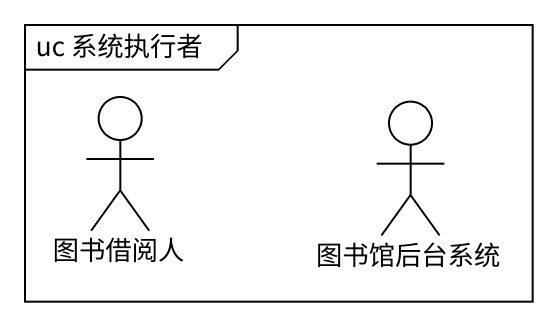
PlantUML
@startuml
mainframe uc 系统执行者
actor 图书借阅人
actor 图书馆后台系统
@enduml
